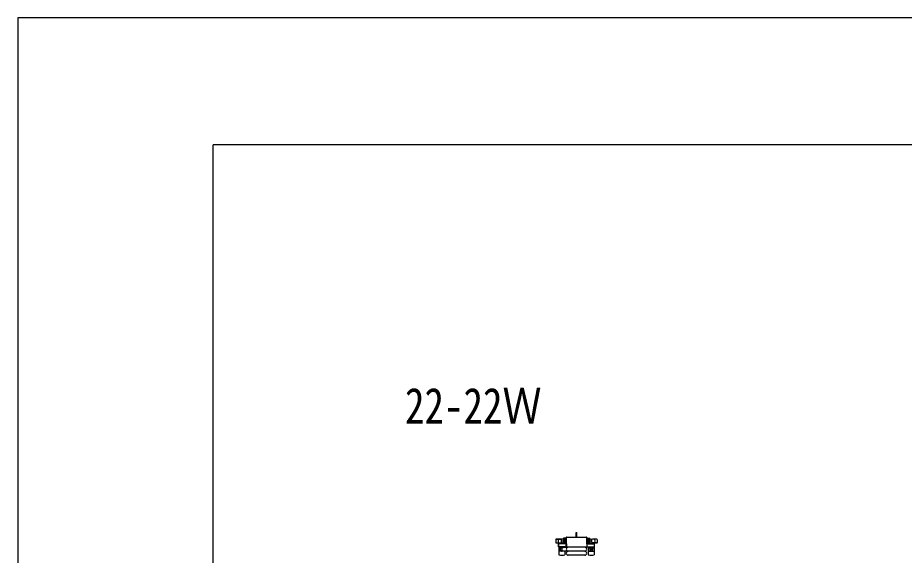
# Model space of a CAD drawing. Units: millimetres, scale not verified. Extents: x -16832 to 16820, y -11892 to 11880.
# Drawn here: x -16820 to -11379, y 8578 to 11880 of the extents above; entities that cross this region are included whole.
import ezdxf
from ezdxf.enums import TextEntityAlignment as Align

# ---------------------------------------------------------------- set-up
doc = ezdxf.new("R2010")
doc.units = ezdxf.units.MM
doc.header["$LTSCALE"] = 50
for name, color, linetype in [('0-1_USER1', 3, 'Continuous'), ('0-4_YKK_13', 4, 'Continuous'), ('0-5_YKK_A1', 4, 'Continuous'), ('0-7_YKK_ZWAK', 7, 'Continuous')]:
    doc.layers.add(name, color=color, linetype=linetype)
doc.styles.add('ＭＳ ゴシック', font='')
doc.styles.get('ＭＳ ゴシック').set_extended_font_data('MS Gothic')

msp = doc.modelspace()

# ---------------------------------------------------------------- linework, layer by layer
at = {"layer": '0-4_YKK_13'}
for p, q in [((-13391.92, 8717.19), (-13388.92, 8717.19)), ((-13388.92, 8701.69), (-13388.92, 8717.19)), ((-13516.3, 8653.69), (-13489.11, 8653.69)), ((-13471.92, 8679.19), (-13515.95, 8676.75)), ((-13471.92, 8651.19), (-13515.95, 8653.62)), ((-13515.53, 8676.69), (-13489.79, 8676.69)), ((-13471.92, 8679.19), (-13471.92, 8651.19)), ((-13470.92, 8678.19), (-13471.92, 8678.19)), ((-13471.92, 8678.19), (-13471.92, 8652.19)), ((-13470.92, 8652.19), (-13471.92, 8652.19)), ((-13470.92, 8648.69), (-13470.92, 8681.69)), ((-13470.92, 8678.19), (-13470.92, 8675.79)), ((-13470.92, 8654.59), (-13470.92, 8652.19)), ((-13452.92, 8682.69), (-13469.92, 8682.69)), ((-13462.92, 8648.69), (-13462.92, 8681.69)), ((-13458.42, 8681.75), (-13458.42, 8648.57)), ((-13453.42, 8630.18), (-13453.42, 8686.69)), ((-13453.42, 8686.69), (-13453.42, 8686.69)), ((-13452.92, 8647.69), (-13452.92, 8682.69)), ((-13450.93, 8689.19), (-13329.92, 8689.19)), ((-13450.93, 8689.19), (-13450.93, 8689.19)), ((-13391.92, 8702.34), (-13388.92, 8702.34)), ((-13388.92, 8689.19), (-13388.92, 8701.69)), ((-13329.92, 8689.19), (-13329.92, 8689.19)), ((-13327.92, 8647.69), (-13327.92, 8682.69)), ((-13327.92, 8682.69), (-13310.92, 8682.69)), ((-13327.42, 8686.69), (-13327.42, 8630.18)), ((-13327.42, 8686.69), (-13327.42, 8686.69)), ((-13322.42, 8681.75), (-13322.42, 8648.57)), ((-13317.92, 8648.69), (-13317.92, 8681.69)), ((-13309.92, 8648.69), (-13309.92, 8681.69)), ((-13309.92, 8678.19), (-13309.92, 8675.79)), ((-13309.92, 8678.19), (-13308.92, 8678.19)), ((-13309.92, 8654.59), (-13309.92, 8652.19)), ((-13309.92, 8652.19), (-13308.92, 8652.19)), ((-13308.92, 8679.19), (-13308.92, 8651.19)), ((-13308.92, 8679.19), (-13264.89, 8676.75)), ((-13308.92, 8678.19), (-13308.92, 8652.19)), ((-13308.92, 8651.19), (-13264.89, 8653.62)), ((-13264.54, 8653.69), (-13291.73, 8653.69)), ((-13265.31, 8676.69), (-13291.05, 8676.69)), ((-13500.42, 8628.89), (-13500.42, 8649.49)), ((-13499.42, 8627.15), (-13499.42, 8581.09)), ((-13495.62, 8626.89), (-13498.42, 8626.89)), ((-13463.42, 8602.19), (-13497.42, 8602.19)), ((-13478.62, 8649.19), (-13495.62, 8649.19)), ((-13495.62, 8630.19), (-13495.62, 8626.89)), ((-13478.62, 8629.19), (-13495.62, 8629.19)), ((-13470.79, 8648.19), (-13495.42, 8648.19)), ((-13452.92, 8630.19), (-13495.42, 8630.19)), ((-13492.12, 8649.99), (-13492.12, 8649.19)), ((-13481.61, 8649.99), (-13492.12, 8649.99)), ((-13492.12, 8628.39), (-13492.12, 8629.19)), ((-13481.61, 8628.39), (-13492.12, 8628.39)), ((-13491.42, 8621.44), (-13491.42, 8608.94)), ((-13479.92, 8620.69), (-13491.42, 8620.69)), ((-13491.42, 8609.69), (-13479.92, 8609.69)), ((-13475.62, 8648.38), (-13481.61, 8649.99)), ((-13475.62, 8629.99), (-13481.61, 8628.39)), ((-13479.92, 8623.19), (-13479.92, 8607.19)), ((-13450.1, 8625.19), (-13477.92, 8625.19)), ((-13477.92, 8605.19), (-13450.1, 8605.19)), ((-13475.62, 8648.38), (-13475.62, 8648.19)), ((-13475.62, 8629.99), (-13475.62, 8630.19)), ((-13452.92, 8647.69), (-13469.92, 8647.69)), ((-13461.42, 8627.19), (-13461.42, 8625.19)), ((-13461.42, 8605.19), (-13461.42, 8581.09)), ((-13453.42, 8630.18), (-13453.42, 8630.18)), ((-13452.92, 8648.19), (-13452.92, 8630.19)), ((-13329.92, 8627.69), (-13450.93, 8627.69)), ((-13450.93, 8627.69), (-13450.93, 8627.69)), ((-13339.42, 8627.19), (-13441.42, 8627.19)), ((-13339.42, 8603.19), (-13441.42, 8603.19)), ((-13339.42, 8602.19), (-13441.42, 8602.19)), ((-13329.92, 8627.69), (-13329.92, 8627.69)), ((-13327.92, 8648.19), (-13327.92, 8630.19)), ((-13327.92, 8647.69), (-13310.92, 8647.69)), ((-13327.92, 8630.19), (-13285.42, 8630.19)), ((-13327.42, 8630.18), (-13327.42, 8630.18)), ((-13319.42, 8627.19), (-13319.42, 8581.09)), ((-13317.42, 8602.19), (-13283.42, 8602.19)), ((-13310.06, 8648.19), (-13285.42, 8648.19)), ((-13307.92, 8618.9), (-13307.92, 8609.69)), ((-13305.22, 8648.38), (-13299.24, 8649.99)), ((-13305.22, 8648.38), (-13305.22, 8648.19)), ((-13305.22, 8629.99), (-13305.22, 8630.19)), ((-13305.22, 8629.99), (-13299.24, 8628.39)), ((-13302.22, 8649.19), (-13285.22, 8649.19)), ((-13302.22, 8629.19), (-13285.22, 8629.19)), ((-13300.86, 8611.87), (-13300.86, 8610.99)), ((-13299.98, 8614.51), (-13299.98, 8615.39)), ((-13299.24, 8649.99), (-13288.72, 8649.99)), ((-13299.24, 8628.39), (-13288.72, 8628.39)), ((-13292.92, 8618.9), (-13292.92, 8609.69)), ((-13288.72, 8649.99), (-13288.72, 8649.19)), ((-13288.72, 8628.39), (-13288.72, 8629.19)), ((-13285.22, 8630.19), (-13285.22, 8626.89)), ((-13285.22, 8626.89), (-13282.42, 8626.89)), ((-13281.42, 8627.15), (-13281.42, 8581.09)), ((-13280.42, 8628.89), (-13280.42, 8649.49)), ((-13339.42, 8578.19), (-13441.42, 8578.19))]:
    msp.add_line(p, q, dxfattribs=at)
for points in [[(-13391.92, 8689.19), (-13391.92, 8701.69), (-13391.92, 8717.19)], [(-13498.42, 8651.49), (-13495.62, 8651.49), (-13495.62, 8648.19)], [(-13282.42, 8651.49), (-13285.22, 8651.49), (-13285.22, 8648.19)], [(-13495.42, 8608.94), (-13495.42, 8615.19), (-13495.42, 8621.44)], [(-13301.74, 8613.63), (-13302.62, 8613.63), (-13302.62, 8612.75), (-13301.74, 8612.75)], [(-13299.98, 8615.39), (-13300.86, 8615.39), (-13300.86, 8614.51)], [(-13300.86, 8610.99), (-13299.98, 8610.99), (-13299.98, 8611.87)], [(-13299.1, 8612.75), (-13298.22, 8612.75), (-13298.22, 8613.63), (-13299.1, 8613.63)]]:
    msp.add_lwpolyline(points, dxfattribs=at)
msp.add_circle((-13300.42, 8613.19), 4, dxfattribs=at)
for centre, radius, start, end in [((-13468.42, 8665.19), 50, 168.05356, 191.94644), ((-13468.42, 8665.19), 50, 168.05356, 191.97738), ((-13515.87, 8675.25), 1.5, 93.16862, 168.02262), ((-13515.87, 8655.12), 1.5, 191.97738, 266.83138), ((-13453.82, 8665.19), 50, 169.45053, 190.87665), ((-13498.42, 8649.49), 2, 90, 180), ((-13480.42, 8639.19), 21, 140.46632, 144.14653), ((-13489.99, 8668.69), 8, 6.27929, 90), ((-13489.99, 8661.69), 8, 270, 353.72071), ((-13480.42, 8639.19), 15, 120.72246, 126.8699), ((-13489.11, 8668.69), 8, 6.27929, 90), ((-13489.11, 8661.69), 8, 270, 353.72071), ((-13521.79, 8665.19), 40, 353.72071, 6.27929), ((-13520.92, 8665.19), 40, 353.72071, 6.27929), ((-13469.92, 8681.69), 1, 90, 180), ((-13461.92, 8681.69), 1, 90, 180), ((-13318.92, 8681.69), 1, 0, 90), ((-13310.92, 8681.69), 1, 0, 90), ((-13259.92, 8665.19), 40, 173.72071, 186.27929), ((-13291.73, 8668.69), 8, 90, 173.72071), ((-13291.73, 8661.69), 8, 186.27929, 270), ((-13259.05, 8665.19), 40, 173.72071, 186.27929), ((-13290.86, 8668.69), 8, 90, 173.72071), ((-13290.86, 8661.69), 8, 186.27929, 270), ((-13300.42, 8639.19), 15, 53.1301, 59.27754), ((-13300.42, 8639.19), 21, 35.85347, 39.53368), ((-13282.42, 8649.49), 2, 0, 90), ((-13327.02, 8665.19), 50, 349.12335, 10.54947), ((-13264.98, 8675.25), 1.5, 11.97738, 86.83138), ((-13264.98, 8655.12), 1.5, 273.16862, 348.02262), ((-13312.42, 8665.19), 50, 348.02262, 11.94644), ((-13312.42, 8665.19), 50, 348.05356, 11.94644), ((-13480.42, 8639.19), 21, 162.24721, 197.75279), ((-13495.42, 8643.19), 5, 90, 180), ((-13495.42, 8635.19), 5, 180, 270), ((-13498.42, 8628.89), 2, 180, 270), ((-13480.42, 8639.19), 21, 215.85347, 229.16521), ((-13493.42, 8621.44), 2, 90, 180), ((-13493.42, 8608.94), 2, 180, 270), ((-13493.42, 8621.44), 2, 0, 90), ((-13493.42, 8608.94), 2, 270, 0), ((-13480.42, 8639.19), 21, 238.41179, 241.75749), ((-13480.42, 8639.19), 15, 233.1301, 272.97995), ((-13480.42, 8609.69), 7.5, 180, 323.13006), ((-13480.42, 8613.19), 4, 241.04512, 277.18041), ((-13477.92, 8623.19), 2, 90, 180), ((-13477.92, 8607.19), 2, 180, 270), ((-13480.42, 8639.19), 15, 291.03942, 306.8699), ((-13469.92, 8648.69), 1, 180, 270), ((-13480.42, 8639.19), 21, 318.18967, 325.1501), ((-13461.92, 8648.69), 1, 180, 270), ((-13441.42, 8615.19), 12, 90, 270), ((-13441.42, 8590.19), 12, 90, 270), ((-13450.1, 8624.19), 1, 11.93953, 90), ((-13450.1, 8606.19), 1, 270, 348.06054), ((-13339.42, 8615.19), 12, 270, 90), ((-13339.42, 8590.19), 12, 270, 90), ((-13318.92, 8648.69), 1, 270, 0), ((-13300.42, 8639.19), 21, 214.8499, 247.27158), ((-13310.92, 8648.69), 1, 270, 0), ((-13300.42, 8639.19), 15, 233.1301, 306.8699), ((-13308.92, 8618.9), 1, 0, 67.27158), ((-13300.42, 8609.69), 7.5, 180, 0), ((-13301.74, 8614.51), 0.88, 270, 0), ((-13301.74, 8611.87), 0.88, 0, 90), ((-13299.1, 8614.51), 0.88, 180, 270), ((-13299.1, 8611.87), 0.88, 90, 180), ((-13291.92, 8618.9), 1, 112.72842, 180), ((-13300.42, 8639.19), 21, 292.72842, 324.14653), ((-13285.42, 8643.19), 5, 0, 90), ((-13285.42, 8635.19), 5, 270, 0), ((-13282.42, 8628.89), 2, 270, 0), ((-13300.42, 8639.19), 21, 342.24721, 17.75279), ((-13498.42, 8581.09), 1, 180, 264.26083), ((-13480.42, 8760.19), 181, 264.26083, 275.73917), ((-13462.42, 8581.09), 1, 275.73917, 0), ((-13318.42, 8581.09), 1, 180, 264.26083), ((-13300.42, 8760.19), 181, 264.26083, 275.73917), ((-13282.42, 8581.09), 1, 275.73917, 0)]:
    msp.add_arc(centre, radius, start, end, dxfattribs=at)
for centre, major_axis, start_param, end_param in [((-13450.92, 8686.68), (1.77, -1.77), 2.358058, 3.9251274), ((-13329.93, 8686.68), (1.77, 1.77), 5.4996506, 7.06672), ((-13450.92, 8630.19), (1.77, 1.77), 2.358058, 3.9251274), ((-13329.93, 8630.19), (1.77, -1.77), 5.4996506, 7.06672)]:
    msp.add_ellipse(centre, major_axis=major_axis, ratio=0.997169, start_param=start_param, end_param=end_param, dxfattribs=at)
at = {"layer": '0-5_YKK_A1'}
for p, q in [((-13495.42, 8651.19), (-13470.92, 8651.19)), ((-13495.42, 8649.19), (-13495.42, 8651.19)), ((-13309.92, 8651.19), (-13285.42, 8651.19)), ((-13285.42, 8651.19), (-13285.42, 8648.19)), ((-13495.42, 8627.19), (-13495.42, 8629.19)), ((-13285.42, 8627.19), (-13495.42, 8627.19)), ((-13285.42, 8630.19), (-13285.42, 8627.19))]:
    msp.add_line(p, q, dxfattribs=at)
at = {"layer": '0-7_YKK_ZWAK'}
for p in [(15580.08, 11100), (-15619.92, -10100)]:
    msp.add_line(p, (-15619.92, 11100), dxfattribs=at)
msp.add_lwpolyline([(-16820, -11880), (16820, -11880), (16820, 11880), (-16820, 11880)], close=True, dxfattribs=at)

# ---------------------------------------------------------------- texts
at = {"layer": '0-1_USER1', "style": 'ＭＳ ゴシック', "width": 0.8}
msp.add_text('22-22Ｗ', height=219.9, dxfattribs=at).set_placement((-14443.37, 9320.75), align=Align.BOTTOM_LEFT)

doc.saveas('drawing.dxf')
